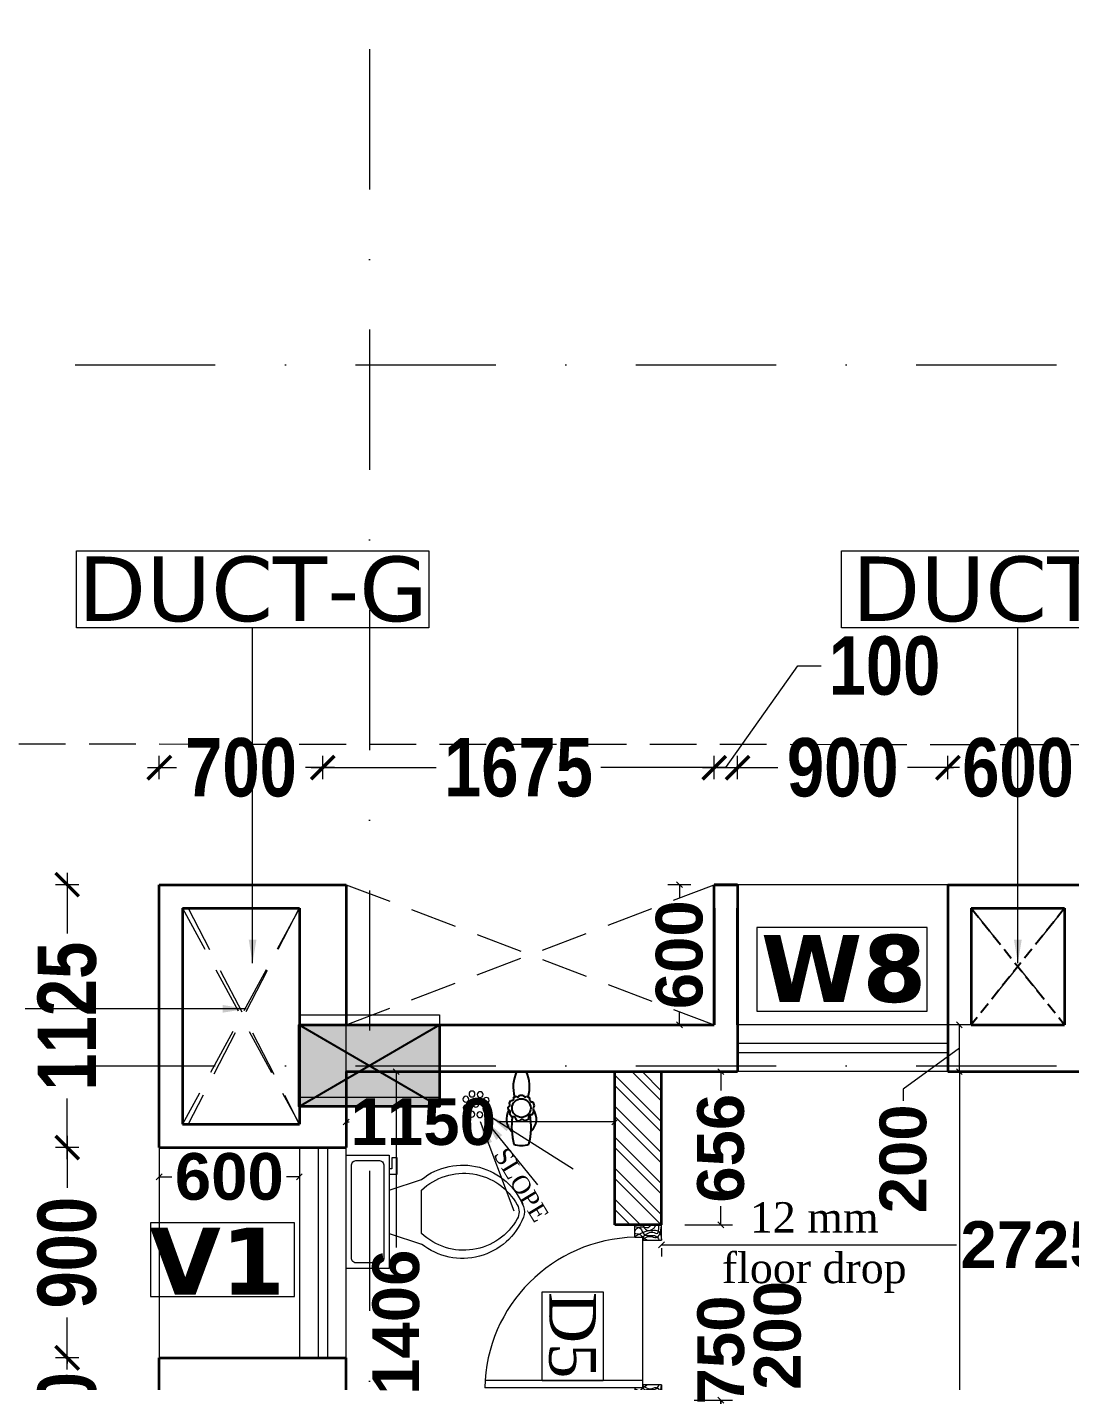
# Model space of a CAD drawing. Header units: millimetres. Extents: x -3092155 to 4513934, y -12317808 to 1850003.
# Drawn here: x -457979 to -453516, y -5516135 to -5510341 of the extents above; entities that cross this region are included whole.
import ezdxf

# ---------------------------------------------------------------- set-up
doc = ezdxf.new("R2010")
doc.units = ezdxf.units.MM
doc.header["$LTSCALE"] = 2
doc.header["$MEASUREMENT"] = 0
doc.header["$PDMODE"] = 34
doc.header["$PDSIZE"] = 500
for name, pattern in [('DASHDOT', [1, 0.5, -0.25, 0, -0.25]), ('DASHED2', [0.375, 0.25, -0.125]), ('HIDDEN', [0.375, 0.25, -0.125])]:
    doc.linetypes.add(name, pattern=pattern)
for name, color, linetype, lineweight in [('AREA AA', 162, 'Continuous', 20), ('coloumn', 10, 'Continuous', 35), ('cornice', 12, 'Continuous', 25), ('D DIM', 250, 'Continuous', 9), ('D5', 10, 'Continuous', 5), ('DOOR', 27, 'Continuous', 5), ('FIXTURE', 252, 'Continuous', 0), ('glass', 5, 'Continuous', 15), ('GRID', 251, 'DASHDOT', 5), ('hatch toilet', 42, 'Continuous', 9), ('PROJ', 251, 'HIDDEN', 5), ('SILL', 74, 'Continuous', 9), ('tap', 97, 'Continuous', 25), ('taxe', 7, 'Continuous', 9), ('toi.dim.', 214, 'Continuous', 9), ('VENTI', 162, 'Continuous', 5), ('WAll', 250, 'Continuous', 35)]:
    doc.layers.add(name, color=color, linetype=linetype, lineweight=lineweight)
doc.layers.add('DOT', color=7, linetype='DASHED2', lineweight=0, true_color=0x89067c)
doc.layers.add('duct text', color=7, linetype='Continuous', lineweight=5, true_color=0x30182a)
doc.styles.add('door', font='arial.ttf', dxfattribs={"height": 70})
doc.styles.add('INNER DIM', font='ARIALNB.TTF', dxfattribs={"height": 250})
doc.styles.add('int dim', font='arialbd.ttf', dxfattribs={"height": 200})
doc.styles.get("Standard").update_dxf_attribs({"font": 'times.ttf', "height": 500})
doc.styles.add('style2', font='verdana.ttf')
doc.dimstyles.new('DOOR', dxfattribs={"dimtxt": 100, "dimasz": 100, "dimexe": 25, "dimexo": 50, "dimgap": 25, "dimtad": 0, "dimtih": 1, "dimtoh": 1, "dimdec": 0, "dimzin": 3, "dimdsep": 46, "dimtxsty": 'door', "dimblk": 'OBLIQUE', "dimcen": 200, "dimclrd": 256, "dimclre": 256, "dimclrt": 256, "dimadec": 0, "dimazin": 0, "dimtfac": 1, "dimtdec": 0, "dimtofl": 0, "dimtmove": 2, "dimatfit": 3, "dimfxl": 300, "dimfxlon": 1, "dimfrac": 1, "dimtolj": 1, "dimtzin": 0, "dimlwd": -1, "dimlwe": -1, "dimarcsym": 0})
doc.dimstyles.new('external final', dxfattribs={"dimscale": 0, "dimtxt": 250, "dimasz": 100, "dimexe": 50, "dimexo": 50, "dimgap": 50, "dimtad": 0, "dimdec": 0, "dimzin": 0, "dimdsep": 46, "dimtxsty": 'INNER DIM', "dimblk": 'ARCHTICK', "dimcen": 100, "dimdle": 50, "dimclrd": 256, "dimclre": 256, "dimclrt": 256, "dimadec": 0, "dimazin": 0, "dimtfac": 1, "dimtdec": 0, "dimtix": 1, "dimtmove": 1, "dimatfit": 3, "dimfxl": 50, "dimfxlon": 1, "dimtolj": 1, "dimtzin": 0, "dimlwd": -1, "dimlwe": -1, "dimarcsym": 1})
doc.dimstyles.new('toilet detail', dxfattribs={"dimtxt": 150, "dimasz": 25, "dimexe": 50, "dimexo": 100, "dimgap": 25, "dimtad": 0, "dimdec": 0, "dimzin": 3, "dimdsep": 46, "dimtxsty": 'int dim', "dimblk": 'OBLIQUE', "dimcen": 90, "dimclrd": 214, "dimclre": 214, "dimclrt": 256, "dimadec": 0, "dimazin": 0, "dimtfac": 1, "dimtdec": 0, "dimtofl": 0, "dimtmove": 1, "dimatfit": 3, "dimfxl": 1, "dimfrac": 1, "dimtolj": 1, "dimtzin": 0, "dimlwd": -1, "dimlwe": -1, "dimarcsym": 1})

# ---------------------------------------------------------------- blocks, each defined once
blk = doc.blocks.new('*D130')
at = {"layer": 'D DIM', "ltscale": 100, "transparency": 16777216}
for p, q in [((-457757.3, -5516036.2), (-457857.3, -5516036.2)), ((-457807.3, -5516036.2), (-457807.3, -5516060.3)), ((-457757.3, -5516636.2), (-457857.3, -5516636.2)), ((-457807.3, -5516636.2), (-457807.3, -5516612.1))]:
    blk.add_line(p, q, dxfattribs=at)
at = {"layer": 'Defpoints', "color": 0, "lineweight": 50, "ltscale": 100, "transparency": 16777216}
for p in [(-457807.3, -5516036.2), (-457413.1, -5516036.2), (-457413.1, -5516636.2)]:
    blk.add_point(p, dxfattribs=at)
at = {"layer": 'D DIM', "ltscale": 100, "transparency": 16777216, "insert": (-457807.3, -5516336.2), "char_height": 250, "attachment_point": 5, "rotation": 90, "style": 'INNER DIM'}
blk.add_mtext('\\A1;600', dxfattribs=at)
blk = doc.blocks.new('_ArchTick')
at = {"color": 0, "linetype": 'ByBlock', "const_width": 0.15}
blk.add_lwpolyline([(-0.5, -0.5), (0.5, 0.5)], dxfattribs=at)
blk = doc.blocks.new('*D131')
at = {"layer": 'D DIM', "ltscale": 100, "transparency": 16777216}
for p, q in [((-457807.3, -5515086.2), (-457807.3, -5515308.8)), ((-457757.3, -5515136.2), (-457857.3, -5515136.2)), ((-457807.3, -5516086.2), (-457807.3, -5515863.6)), ((-457757.3, -5516036.2), (-457857.3, -5516036.2))]:
    blk.add_line(p, q, dxfattribs=at)
at = {"layer": 'Defpoints', "color": 0, "lineweight": 50, "ltscale": 100, "transparency": 16777216}
for p in [(-457807.3, -5515136.2), (-457413.1, -5515136.2), (-457413.1, -5516036.2)]:
    blk.add_point(p, dxfattribs=at)
at = {"layer": 'D DIM', "ltscale": 100, "transparency": 16777216, "xscale": 100, "yscale": 100, "zscale": 100}
for p, rotation in [((-457807.3, -5515136.2), 90), ((-457807.3, -5516036.2), 270)]:
    blk.add_blockref('_ArchTick', p, dxfattribs=dict(at, rotation=rotation))
at = {"layer": 'D DIM', "ltscale": 100, "transparency": 16777216, "insert": (-457807.3, -5515586.2), "char_height": 250, "attachment_point": 5, "rotation": 90, "style": 'INNER DIM'}
blk.add_mtext('\\A1;900', dxfattribs=at)
blk = doc.blocks.new('*D132')
at = {"layer": 'D DIM', "ltscale": 100, "transparency": 16777216}
for p, q in [((-457807.3, -5513961.2), (-457807.3, -5514220.8)), ((-457757.3, -5514011.2), (-457857.3, -5514011.2)), ((-457807.3, -5515186.2), (-457807.3, -5514926.6)), ((-457757.3, -5515136.2), (-457857.3, -5515136.2))]:
    blk.add_line(p, q, dxfattribs=at)
at = {"layer": 'Defpoints', "color": 0, "lineweight": 50, "ltscale": 100, "transparency": 16777216}
for p in [(-457807.3, -5514011.2), (-457413.1, -5514011.2), (-457413.1, -5515136.2)]:
    blk.add_point(p, dxfattribs=at)
at = {"layer": 'D DIM', "ltscale": 100, "transparency": 16777216, "xscale": 100, "yscale": 100, "zscale": 100}
for p, rotation in [((-457807.3, -5514011.2), 90), ((-457807.3, -5515136.2), 270)]:
    blk.add_blockref('_ArchTick', p, dxfattribs=dict(at, rotation=rotation))
at = {"layer": 'D DIM', "ltscale": 100, "transparency": 16777216, "insert": (-457807.3, -5514573.7), "char_height": 250, "attachment_point": 5, "rotation": 90, "style": 'INNER DIM'}
blk.add_mtext('\\A1;1125', dxfattribs=at)
blk = doc.blocks.new('*D133')
at = {"layer": 'D DIM', "ltscale": 100, "transparency": 16777216}
for p, q in [((-457413.1, -5513560.3), (-457413.1, -5513460.3)), ((-456713.5, -5513560.3), (-456713.5, -5513460.3)), ((-457463.1, -5513510.3), (-457339.2, -5513510.3)), ((-456663.5, -5513510.3), (-456787.4, -5513510.3))]:
    blk.add_line(p, q, dxfattribs=at)
at = {"layer": 'Defpoints', "color": 0, "lineweight": 50, "ltscale": 100, "transparency": 16777216}
for p in [(-456713.5, -5513510.3), (-457413.1, -5514011.2), (-456713.5, -5514011.2)]:
    blk.add_point(p, dxfattribs=at)
at = {"layer": 'D DIM', "ltscale": 100, "transparency": 16777216, "xscale": 100, "yscale": 100, "zscale": 100, "rotation": 180}
blk.add_blockref('_ArchTick', (-457413.1, -5513510.3), dxfattribs=at)
at = {"layer": 'D DIM', "ltscale": 100, "transparency": 16777216, "xscale": 100, "yscale": 100, "zscale": 100}
blk.add_blockref('_ArchTick', (-456713.5, -5513510.3), dxfattribs=at)
at = {"layer": 'D DIM', "ltscale": 100, "transparency": 16777216, "insert": (-457063.3, -5513510.3), "char_height": 250, "attachment_point": 5, "style": 'INNER DIM'}
blk.add_mtext('\\A1;700', dxfattribs=at)
blk = doc.blocks.new('*D134')
at = {"layer": 'D DIM', "ltscale": 100, "transparency": 16777216}
for p, q in [((-456713.5, -5513560.3), (-456713.5, -5513460.3)), ((-455038.1, -5513560.3), (-455038.1, -5513460.3)), ((-456763.5, -5513510.3), (-456228.7, -5513510.3)), ((-454988.1, -5513510.3), (-455522.9, -5513510.3))]:
    blk.add_line(p, q, dxfattribs=at)
at = {"layer": 'Defpoints', "color": 0, "lineweight": 50, "ltscale": 100, "transparency": 16777216}
for p in [(-455038.1, -5513510.3), (-456713.5, -5514011.2), (-455038.1, -5514611.2)]:
    blk.add_point(p, dxfattribs=at)
at = {"layer": 'D DIM', "ltscale": 100, "transparency": 16777216, "xscale": 100, "yscale": 100, "zscale": 100, "rotation": 180}
blk.add_blockref('_ArchTick', (-456713.5, -5513510.3), dxfattribs=at)
at = {"layer": 'D DIM', "ltscale": 100, "transparency": 16777216, "xscale": 100, "yscale": 100, "zscale": 100}
blk.add_blockref('_ArchTick', (-455038.1, -5513510.3), dxfattribs=at)
at = {"layer": 'D DIM', "ltscale": 100, "transparency": 16777216, "insert": (-455875.8, -5513510.3), "char_height": 250, "attachment_point": 5, "style": 'INNER DIM'}
blk.add_mtext('\\A1;1675', dxfattribs=at)
blk = doc.blocks.new('*D135')
at = {"layer": 'D DIM', "ltscale": 100, "transparency": 16777216}
for p, q in [((-454988.1, -5513510.3), (-454680.1, -5513074.9)), ((-454680.1, -5513074.9), (-454580.1, -5513074.9)), ((-455038.1, -5513560.3), (-455038.1, -5513460.3)), ((-454938.1, -5513560.3), (-454938.1, -5513460.3)), ((-455088.1, -5513510.3), (-454888.1, -5513510.3))]:
    blk.add_line(p, q, dxfattribs=at)
at = {"layer": 'Defpoints', "color": 0, "lineweight": 50, "ltscale": 100, "transparency": 16777216}
for p in [(-454938.1, -5513510.3), (-454938.1, -5514011.2), (-455038.1, -5514611.2)]:
    blk.add_point(p, dxfattribs=at)
at = {"layer": 'D DIM', "ltscale": 100, "transparency": 16777216, "xscale": 100, "yscale": 100, "zscale": 100, "rotation": 180}
blk.add_blockref('_ArchTick', (-455038.1, -5513510.3), dxfattribs=at)
at = {"layer": 'D DIM', "ltscale": 100, "transparency": 16777216, "xscale": 100, "yscale": 100, "zscale": 100}
blk.add_blockref('_ArchTick', (-454938.1, -5513510.3), dxfattribs=at)
at = {"layer": 'D DIM', "ltscale": 100, "transparency": 16777216, "insert": (-454309.6, -5513074.9), "char_height": 250, "attachment_point": 5, "style": 'INNER DIM'}
blk.add_mtext('\\A1;100', dxfattribs=at)
blk = doc.blocks.new('*D136')
at = {"layer": 'D DIM', "ltscale": 100, "transparency": 16777216}
for p, q in [((-454938.1, -5513560.3), (-454938.1, -5513460.3)), ((-454038.1, -5513560.3), (-454038.1, -5513460.3)), ((-454988.1, -5513510.3), (-454765.5, -5513510.3)), ((-453988.1, -5513510.3), (-454210.7, -5513510.3))]:
    blk.add_line(p, q, dxfattribs=at)
at = {"layer": 'Defpoints', "color": 0, "lineweight": 50, "ltscale": 100, "transparency": 16777216}
for p in [(-454038.1, -5513510.3), (-454938.1, -5514011.2), (-454038.1, -5514011.2)]:
    blk.add_point(p, dxfattribs=at)
at = {"layer": 'D DIM', "ltscale": 100, "transparency": 16777216, "xscale": 100, "yscale": 100, "zscale": 100, "rotation": 180}
blk.add_blockref('_ArchTick', (-454938.1, -5513510.3), dxfattribs=at)
at = {"layer": 'D DIM', "ltscale": 100, "transparency": 16777216, "xscale": 100, "yscale": 100, "zscale": 100}
blk.add_blockref('_ArchTick', (-454038.1, -5513510.3), dxfattribs=at)
at = {"layer": 'D DIM', "ltscale": 100, "transparency": 16777216, "insert": (-454488.1, -5513510.3), "char_height": 250, "attachment_point": 5, "style": 'INNER DIM'}
blk.add_mtext('\\A1;900', dxfattribs=at)
blk = doc.blocks.new('*D137')
at = {"layer": 'D DIM', "ltscale": 100, "transparency": 16777216}
for p, q in [((-454038.1, -5513560.3), (-454038.1, -5513460.3)), ((-453438.1, -5513560.3), (-453438.1, -5513460.3)), ((-454038.1, -5513510.3), (-454014, -5513510.3)), ((-453438.1, -5513510.3), (-453462.2, -5513510.3))]:
    blk.add_line(p, q, dxfattribs=at)
at = {"layer": 'Defpoints', "color": 0, "lineweight": 50, "ltscale": 100, "transparency": 16777216}
for p in [(-453438.1, -5513510.3), (-454038.1, -5514011.2), (-453438.1, -5514011.2)]:
    blk.add_point(p, dxfattribs=at)
at = {"layer": 'D DIM', "ltscale": 100, "transparency": 16777216, "insert": (-453738.1, -5513510.3), "char_height": 250, "attachment_point": 5, "style": 'INNER DIM'}
blk.add_mtext('\\A1;600', dxfattribs=at)
blk = doc.blocks.new('S.F')
at = {"layer": 'coloumn', "ltscale": 100}
blk.add_hatch(color=256, dxfattribs=at).paths.add_polyline_path([(29455.8, -5822806.2), (29455.8, -5823156.2), (28855.8, -5823156.2), (28855.8, -5822806.2)])
at = {"layer": 'coloumn', "lineweight": 25, "ltscale": 100}
for p, q in [((28855.8, -5823156.2), (29455.8, -5822806.2)), ((28855.8, -5822806.2), (29455.8, -5823156.2))]:
    blk.add_line(p, q, dxfattribs=at)
at = {"layer": 'coloumn', "ltscale": 100}
blk.add_lwpolyline([(29455.8, -5822806.2), (29455.8, -5823156.2), (28855.8, -5823156.2), (28855.8, -5822806.2)], close=True, dxfattribs=at)
blk = doc.blocks.new('Toilet - top')
for p, q in [((9.75, -4.5), (9.75, -1.5)), ((-4.87, -6.37), (-3.37, -6.37)), ((-4.87, -7.12), (-4.87, -6.37)), ((-2.62, -7.12), (-4.87, -7.12)), ((-3.37, -6.37), (-3.37, -6)), ((-2.62, -6), (-2.62, -7.12)), ((-0.37, -6), (-1.87, -10.5)), ((5.63, -6), (7.13, -10.5)), ((5.63, -10.5), (-0.37, -10.5))]:
    blk.add_line(p, q)
blk.add_lwpolyline([(10.5, -6), (10.5, 0), (-5.25, 0), (-5.25, -6)], close=True)
for points in [[(-4.5, -1.5), (-4.5, -4.5)], [(9, -0.75), (-3.75, -0.75)], [(-3.75, -5.25), (9, -5.25)]]:
    blk.add_lwpolyline(points)
for centre, radius, start, end in [((-3.84, -1.41), 0.663, 81.8699, 188.1301), ((9.09, -1.41), 0.663, 351.8699, 98.1301), ((-3.84, -4.59), 0.663, 171.8699, 278.1301), ((9.09, -4.59), 0.663, 261.8699, 8.1301), ((5.26, -16.19), 9.13, 141.4691, 248.2606), ((5.77, -16.36), 8.5, 136.3677, 240.998), ((-0.01, -16.19), 9.13, 291.7393, 38.5307), ((-0.52, -16.36), 8.5, 299.0018, 43.6321), ((2.63, -22.05), 2, 240.998, 299.0018), ((2.63, -22.81), 2, 248.2606, 291.7393)]:
    blk.add_arc(centre, radius, start, end)
blk = doc.blocks.new('_Oblique')
at = {"color": 0, "linetype": 'ByBlock', "lineweight": -2}
blk.add_line((-0.5, -0.5), (0.5, 0.5), dxfattribs=at)
blk = doc.blocks.new('*D1257')
at = {"layer": 'Defpoints', "color": 0, "lineweight": 50, "ltscale": 100, "transparency": 16777216}
for p in [(-1426884.8, -5386716.9), (-1426631.2, -5386716.9), (-1426884.8, -5386916.9)]:
    blk.add_point(p, dxfattribs=at)
at = {"layer": 'toi.dim.', "color": 214, "ltscale": 100, "transparency": 16777216}
for p, q in [((-1426784.8, -5386716.9), (-1426581.2, -5386716.9)), ((-1426631.2, -5386916.9), (-1426631.2, -5386716.9)), ((-1426631.2, -5386816.9), (-1426388.2, -5386737.2)), ((-1426388.2, -5386737.2), (-1426388.2, -5386687.2)), ((-1426784.8, -5386916.9), (-1426581.2, -5386916.9))]:
    blk.add_line(p, q, dxfattribs=at)
at = {"layer": 'toi.dim.', "color": 214, "ltscale": 100, "transparency": 16777216, "xscale": 25, "yscale": 25, "zscale": 25}
for p, rotation in [((-1426631.2, -5386716.9), 90), ((-1426631.2, -5386916.9), 270)]:
    blk.add_blockref('_Oblique', p, dxfattribs=dict(at, rotation=rotation))
at = {"layer": 'toi.dim.', "ltscale": 100, "transparency": 16777216, "insert": (-1426388.2, -5386439.5), "char_height": 200, "attachment_point": 5, "rotation": 90, "style": 'int dim'}
blk.add_mtext('\\A1;200', dxfattribs=at)
blk = doc.blocks.new('*D1258')
at = {"layer": 'Defpoints', "color": 0, "lineweight": 50, "ltscale": 100, "transparency": 16777216}
for p in [(-1426884.8, -5385966.9), (-1426631.2, -5385966.9), (-1426884.8, -5386716.9)]:
    blk.add_point(p, dxfattribs=at)
at = {"layer": 'toi.dim.', "color": 214, "ltscale": 100, "transparency": 16777216}
for p, q in [((-1426784.8, -5385966.9), (-1426581.2, -5385966.9)), ((-1426631.2, -5385966.9), (-1426631.2, -5385941.9)), ((-1426784.8, -5386716.9), (-1426581.2, -5386716.9)), ((-1426631.2, -5386716.9), (-1426631.2, -5386741.9))]:
    blk.add_line(p, q, dxfattribs=at)
at = {"layer": 'toi.dim.', "color": 214, "ltscale": 100, "transparency": 16777216, "xscale": 25, "yscale": 25, "zscale": 25}
for p, rotation in [((-1426631.2, -5385966.9), 270), ((-1426631.2, -5386716.9), 90)]:
    blk.add_blockref('_Oblique', p, dxfattribs=dict(at, rotation=rotation))
at = {"layer": 'toi.dim.', "ltscale": 100, "transparency": 16777216, "insert": (-1426630.4, -5386502), "char_height": 200, "attachment_point": 5, "rotation": 90, "style": 'int dim'}
blk.add_mtext('\\A1;750', dxfattribs=at)
blk = doc.blocks.new('A$C3DC14F32')
at = {"layer": 'DOOR', "ltscale": 100}
for p, q in [((53, 115), (53, 756.7)), ((84, 80), (84, 755.4)), ((0, 0), (0, 115)), ((53, 115), (0, 115)), ((53, 80), (53, 115)), ((53, 80), (697, 80)), ((65, 0), (65, 80)), ((685, 80), (685, 0)), ((697, 115), (697, 80)), ((697, 115), (750, 115)), ((750, 115), (750, 0)), ((65, 0), (0, 0)), ((685, 0), (750, 0))]:
    blk.add_line(p, q, dxfattribs=at)
blk.add_arc((40.3, 100), 656.9, 1.30772, 88.89343, dxfattribs=at)
for points in [[(50, 115), (28.5, 70), (14.5, 33.5), (0, 24)], [(26.5, 115), (8, 91.5), (10.5, 56), (0, 44.5)], [(53, 82), (32.5, 31.5), (37, 21), (0, 12)], [(0, 81), (22.5, 62.5), (25, 15), (65, 0)], [(62, 80), (49, 49), (54, 23.5), (4, 0)], [(7, 115), (15, 90.5), (41.5, 75), (48, 24.5), (65, 10)], [(37, 115), (40, 96), (56, 76), (65, 61)], [(743, 115), (735, 90.5), (708.5, 75), (702, 24.5), (685, 10)], [(713, 115), (710, 96), (694, 76), (685, 61)], [(750, 81), (727.5, 62.5), (725, 15), (685, 0)], [(688, 80), (701, 49), (696, 23.5), (746, 0)], [(697, 82), (717.5, 31.5), (713, 21), (750, 12)], [(700, 115), (721.5, 70), (735.5, 33.5), (750, 24)], [(723.5, 115), (742, 91.5), (739.5, 56), (750, 44.5)]]:
    blk.add_spline(points, degree=3, dxfattribs=at)
blk = doc.blocks.new('14')
at = {"layer": 'FIXTURE', "ltscale": 15000}
for centre in [(-57, 27.9), (-38.2, 36), (-20.2, 27), (-64.7, 9.5), (-38.1, 9.5), (-12.1, 9.5), (-57, -7.8), (-38.2, -15.3), (-18.6, -8.4)]:
    blk.add_circle(centre, 6.97, dxfattribs=at)
blk = doc.blocks.new('ryr')
at = {"layer": 'tap', "ltscale": 100}
for p, q in [((1982562.6, -4956366.8), (1982560.6, -4956373.7)), ((1982569, -4956357.8), (1982576.1, -4956352.9)), ((1982583.7, -4956350.4), (1982590.2, -4956350.1)), ((1982598.2, -4956351.9), (1982604.6, -4956355.3)), ((1982610.7, -4956361.3), (1982614, -4956367.1)), ((1982616, -4956374.1), (1982616, -4956381.8)), ((1982666.3, -4956367.8), (1982666.3, -4956388.4)), ((1982561.1, -4956384.7), (1982565.1, -4956394.4)), ((1982572.8, -4956401.4), (1982582.2, -4956405.4)), ((1982601.5, -4956402.7), (1982592.8, -4956405.7)), ((1982613.7, -4956389.8), (1982610.1, -4956395.6))]:
    blk.add_line(p, q, dxfattribs=at)
blk.add_circle((1982588.3, -4956378.1), 20, dxfattribs=at)
for centre, radius, start, end in [((1982564.4, -4956380.5), 34.6, 56.5528, 138.7143), ((1982556.2, -4956378.1), 48, 160.1952, 199.8048), ((1982547.7, -4956509), 151.7, 81.7623, 103.9834), ((1982556.9, -4956379.4), 6.73, 307.8899, 56.9197), ((1982563.2, -4956360.5), 6.39, 264.6602, 25.1394), ((1982579.4, -4956350.2), 4.3, 217.9729, 357.2544), ((1982594.6, -4956348.9), 4.62, 195.6991, 319.6996), ((1982608.8, -4956357.1), 4.58, 156.5927, 294.6638), ((1982615.4, -4956370.5), 3.66, 111.8615, 279.3097), ((1982633.1, -4956440.8), 80.2, 65.5625, 105.3327), ((1982547.7, -4956247.1), 151.7, 256.0166, 279.8379), ((1982564.4, -4956375.7), 34.6, 221.3317, 306.2699), ((1982568.6, -4956398.3), 5.26, 323.2148, 132.0605), ((1982587.4, -4956410.2), 7.04, 39.9617, 136.8268), ((1982607.8, -4956401.6), 6.38, 69.0303, 190.3369), ((1982633.1, -4956315.4), 80.2, 254.6673, 294.4375), ((1982616.8, -4956386.3), 4.61, 99.2597, 228.4484), ((1982588.3, -4956378.1), 28, 279.2436, 279.2439)]:
    blk.add_arc(centre, radius, start, end, dxfattribs=at)
blk = doc.blocks.new('*D1264')
at = {"layer": 'Defpoints', "color": 0, "lineweight": 50, "ltscale": 100, "transparency": 16777216}
for p in [(-1426884.8, -5385310.7), (-1426631.2, -5385310.7), (-1426884.8, -5385966.9)]:
    blk.add_point(p, dxfattribs=at)
at = {"layer": 'toi.dim.', "color": 214, "ltscale": 100, "transparency": 16777216}
for p, q in [((-1426784.8, -5385310.7), (-1426581.2, -5385310.7)), ((-1426631.2, -5385310.7), (-1426631.2, -5385391.6)), ((-1426631.2, -5385966.9), (-1426631.2, -5385886)), ((-1426784.8, -5385966.9), (-1426581.2, -5385966.9))]:
    blk.add_line(p, q, dxfattribs=at)
at = {"layer": 'toi.dim.', "color": 214, "ltscale": 100, "transparency": 16777216, "xscale": 25, "yscale": 25, "zscale": 25}
for p, rotation in [((-1426631.2, -5385310.7), 90), ((-1426631.2, -5385966.9), 270)]:
    blk.add_blockref('_Oblique', p, dxfattribs=dict(at, rotation=rotation))
at = {"layer": 'toi.dim.', "ltscale": 100, "transparency": 16777216, "insert": (-1426631.2, -5385638.8), "char_height": 200, "attachment_point": 5, "rotation": 90, "style": 'int dim'}
blk.add_mtext('\\A1;656', dxfattribs=at)
blk = doc.blocks.new('*D1292')
at = {"layer": 'Defpoints', "color": 0, "lineweight": 50, "ltscale": 100, "transparency": 16777216}
for p in [(-1425610.5, -5385310.7), (-1425359.8, -5385310.7), (-1425234.8, -5389760.7)]:
    blk.add_point(p, dxfattribs=at)
at = {"layer": 'toi.dim.', "color": 214, "ltscale": 100, "transparency": 16777216}
for p, q in [((-1425459.8, -5385310.7), (-1425660.5, -5385310.7)), ((-1425610.5, -5385310.7), (-1425610.5, -5387209.4)), ((-1425610.5, -5389760.7), (-1425610.5, -5387862)), ((-1425334.8, -5389760.7), (-1425660.5, -5389760.7))]:
    blk.add_line(p, q, dxfattribs=at)
at = {"layer": 'toi.dim.', "color": 214, "ltscale": 100, "transparency": 16777216, "xscale": 25, "yscale": 25, "zscale": 25}
for p, rotation in [((-1425610.5, -5385310.7), 90), ((-1425610.5, -5389760.7), 270)]:
    blk.add_blockref('_Oblique', p, dxfattribs=dict(at, rotation=rotation))
at = {"layer": 'toi.dim.', "ltscale": 100, "transparency": 16777216, "insert": (-1425610.5, -5387535.7), "char_height": 200, "attachment_point": 5, "rotation": 90, "style": 'int dim'}
blk.add_mtext('\\A1;4450', dxfattribs=at)
blk = doc.blocks.new('*D1293')
at = {"layer": 'Defpoints', "color": 0, "lineweight": 50, "ltscale": 100, "transparency": 16777216}
for p in [(-1425610.5, -5385110.7), (-1425359.8, -5385110.7), (-1425359.8, -5385310.7)]:
    blk.add_point(p, dxfattribs=at)
at = {"layer": 'toi.dim.', "color": 214, "ltscale": 100, "transparency": 16777216}
for p, q in [((-1425459.8, -5385110.7), (-1425660.5, -5385110.7)), ((-1425610.5, -5385310.7), (-1425610.5, -5385110.7)), ((-1425610.5, -5385210.7), (-1425850.7, -5385386.5)), ((-1425459.8, -5385310.7), (-1425660.5, -5385310.7)), ((-1425850.7, -5385386.5), (-1425850.7, -5385436.5))]:
    blk.add_line(p, q, dxfattribs=at)
at = {"layer": 'toi.dim.', "color": 214, "ltscale": 100, "transparency": 16777216, "xscale": 25, "yscale": 25, "zscale": 25}
for p, rotation in [((-1425610.5, -5385110.7), 90), ((-1425610.5, -5385310.7), 270)]:
    blk.add_blockref('_Oblique', p, dxfattribs=dict(at, rotation=rotation))
at = {"layer": 'toi.dim.', "ltscale": 100, "transparency": 16777216, "insert": (-1425850.7, -5385684.3), "char_height": 200, "attachment_point": 5, "rotation": 90, "style": 'int dim'}
blk.add_mtext('\\A1;200', dxfattribs=at)
blk = doc.blocks.new('*D1246')
at = {"layer": 'Defpoints', "color": 0, "lineweight": 50, "ltscale": 100, "transparency": 16777216}
for p in [(-1428234.8, -5385511.1), (-1427084.8, -5385511.1), (-1428234.8, -5385526.3)]:
    blk.add_point(p, dxfattribs=at)
at = {"layer": 'toi.dim.', "color": 214, "ltscale": 100, "transparency": 16777216}
for p, q in [((-1428234.8, -5385526.3), (-1428222.3, -5385526.3)), ((-1428234.8, -5385611.1), (-1428234.8, -5385576.3)), ((-1427084.8, -5385526.3), (-1427586.6, -5385526.3)), ((-1427084.8, -5385611.1), (-1427084.8, -5385576.3))]:
    blk.add_line(p, q, dxfattribs=at)
at = {"layer": 'toi.dim.', "color": 214, "ltscale": 100, "transparency": 16777216, "xscale": 25, "yscale": 25, "zscale": 25, "rotation": 180}
blk.add_blockref('_Oblique', (-1428234.8, -5385526.3), dxfattribs=at)
at = {"layer": 'toi.dim.', "color": 214, "ltscale": 100, "transparency": 16777216, "xscale": 25, "yscale": 25, "zscale": 25}
blk.add_blockref('_Oblique', (-1427084.8, -5385526.3), dxfattribs=at)
at = {"layer": 'toi.dim.', "ltscale": 100, "transparency": 16777216, "insert": (-1427904.5, -5385526.3), "char_height": 200, "attachment_point": 5, "style": 'int dim'}
blk.add_mtext('\\A1;1150', dxfattribs=at)
blk = doc.blocks.new('*D1318')
at = {"layer": 'Defpoints', "color": 0, "lineweight": 50, "ltscale": 100, "transparency": 16777216}
for p in [(-1426884.8, -5385966.9), (-1424159.8, -5386036), (-1426884.8, -5386052.5)]:
    blk.add_point(p, dxfattribs=at)
at = {"layer": 'toi.dim.', "color": 214, "ltscale": 100, "transparency": 16777216}
for p, q in [((-1426884.8, -5386052.5), (-1425623.1, -5386052.5)), ((-1426884.8, -5386066.9), (-1426884.8, -5386102.5)), ((-1424159.8, -5386052.5), (-1424967, -5386052.5)), ((-1424159.8, -5386136), (-1424159.8, -5386102.5))]:
    blk.add_line(p, q, dxfattribs=at)
at = {"layer": 'toi.dim.', "color": 214, "ltscale": 100, "transparency": 16777216, "xscale": 25, "yscale": 25, "zscale": 25, "rotation": 180}
blk.add_blockref('_Oblique', (-1426884.8, -5386052.5), dxfattribs=at)
at = {"layer": 'toi.dim.', "color": 214, "ltscale": 100, "transparency": 16777216, "xscale": 25, "yscale": 25, "zscale": 25}
blk.add_blockref('_Oblique', (-1424159.8, -5386052.5), dxfattribs=at)
at = {"layer": 'toi.dim.', "ltscale": 100, "transparency": 16777216, "insert": (-1425295, -5386052.5), "char_height": 200, "attachment_point": 5, "style": 'int dim'}
blk.add_mtext('\\A1;2725', dxfattribs=at)
blk = doc.blocks.new('*D1325')
at = {"layer": 'Defpoints', "color": 0, "lineweight": 50, "ltscale": 100, "transparency": 16777216}
for p in [(-1426808.4, -5384510.7), (-1426659.8, -5384510.7), (-1426659.8, -5385110.7)]:
    blk.add_point(p, dxfattribs=at)
at = {"layer": 'toi.dim.', "color": 214, "ltscale": 100, "transparency": 16777216}
for p, q in [((-1426759.8, -5384510.7), (-1426858.4, -5384510.7)), ((-1426808.4, -5384510.7), (-1426808.4, -5384565.4)), ((-1426808.4, -5385110.7), (-1426808.4, -5385055.9)), ((-1426759.8, -5385110.7), (-1426858.4, -5385110.7))]:
    blk.add_line(p, q, dxfattribs=at)
at = {"layer": 'toi.dim.', "color": 214, "ltscale": 100, "transparency": 16777216, "xscale": 25, "yscale": 25, "zscale": 25}
for p, rotation in [((-1426808.4, -5384510.7), 90), ((-1426808.4, -5385110.7), 270)]:
    blk.add_blockref('_Oblique', p, dxfattribs=dict(at, rotation=rotation))
at = {"layer": 'toi.dim.', "ltscale": 100, "transparency": 16777216, "insert": (-1426808.4, -5384810.7), "char_height": 200, "attachment_point": 5, "rotation": 90, "style": 'int dim'}
blk.add_mtext('\\A1;600', dxfattribs=at)
blk = doc.blocks.new('*D1326')
at = {"layer": 'Defpoints', "color": 0, "lineweight": 50, "ltscale": 100, "transparency": 16777216}
for p in [(-1429034.8, -5385635.7), (-1428434.8, -5385635.7), (-1429034.8, -5385760.8)]:
    blk.add_point(p, dxfattribs=at)
at = {"layer": 'toi.dim.', "color": 214, "ltscale": 100, "transparency": 16777216}
for p, q in [((-1429034.8, -5385735.7), (-1429034.8, -5385810.8)), ((-1428434.8, -5385735.7), (-1428434.8, -5385810.8)), ((-1429034.8, -5385760.8), (-1428980.1, -5385760.8)), ((-1428434.8, -5385760.8), (-1428489.6, -5385760.8))]:
    blk.add_line(p, q, dxfattribs=at)
at = {"layer": 'toi.dim.', "color": 214, "ltscale": 100, "transparency": 16777216, "xscale": 25, "yscale": 25, "zscale": 25, "rotation": 180}
blk.add_blockref('_Oblique', (-1429034.8, -5385760.8), dxfattribs=at)
at = {"layer": 'toi.dim.', "color": 214, "ltscale": 100, "transparency": 16777216, "xscale": 25, "yscale": 25, "zscale": 25}
blk.add_blockref('_Oblique', (-1428434.8, -5385760.8), dxfattribs=at)
at = {"layer": 'toi.dim.', "ltscale": 100, "transparency": 16777216, "insert": (-1428734.8, -5385760.8), "char_height": 200, "attachment_point": 5, "style": 'int dim'}
blk.add_mtext('\\A1;600', dxfattribs=at)
blk = doc.blocks.new('*D1327')
at = {"layer": 'Defpoints', "color": 0, "lineweight": 50, "ltscale": 100, "transparency": 16777216}
for p in [(-1427803.2, -5385310.7), (-1428020.9, -5386716.9), (-1427803.2, -5386716.9)]:
    blk.add_point(p, dxfattribs=at)
at = {"layer": 'toi.dim.', "color": 214, "ltscale": 100, "transparency": 16777216}
for p, q in [((-1427903.2, -5385310.7), (-1428070.9, -5385310.7)), ((-1428020.9, -5385310.7), (-1428020.9, -5386063.6)), ((-1427903.2, -5386716.9), (-1428070.9, -5386716.9)), ((-1428020.9, -5386716.9), (-1428020.9, -5386703))]:
    blk.add_line(p, q, dxfattribs=at)
at = {"layer": 'toi.dim.', "color": 214, "ltscale": 100, "transparency": 16777216, "xscale": 25, "yscale": 25, "zscale": 25}
for p, rotation in [((-1428020.9, -5385310.7), 90), ((-1428020.9, -5386716.9), 270)]:
    blk.add_blockref('_Oblique', p, dxfattribs=dict(at, rotation=rotation))
at = {"layer": 'toi.dim.', "ltscale": 100, "transparency": 16777216, "insert": (-1428020.9, -5386383.3), "char_height": 200, "attachment_point": 5, "rotation": 90, "style": 'int dim'}
blk.add_mtext('\\A1;1406', dxfattribs=at)
blk = doc.blocks.new('u67u6ujuj')
at = {"layer": 'hatch toilet', "ltscale": 100}
h = blk.add_hatch(dxfattribs=at)
h.set_pattern_fill('ANSI32', color=256, scale=250, style=0)
h.set_pattern_definition([(135, (-2985404.97, 250393.17), (66.2912607, 66.2912607), []), (135, (-2985449.17, 250393.17), (66.2912607, 66.2912607), [])])
h.paths.add_polyline_path([(-1426884.8, -5385966.9), (-1426999.8, -5385966.9), (-1427084.8, -5385966.9), (-1427084.8, -5385310.7), (-1426884.8, -5385310.7)])
at = {"layer": 'D5'}
blk.add_lwpolyline([(-1427395.4, -5386633.6), (-1427395.4, -5386253.2), (-1427134.8, -5386253.2), (-1427134.8, -5386633.6)], close=True, dxfattribs=at)
at = {"layer": 'DOOR', "ltscale": 100}
blk.add_line((-1427840.8, -5385457.2), (-1427834.8, -5385460.7), dxfattribs=at)
at = {"layer": 'DOT', "ltscale": 400}
for p, q in [((-1428434.8, -5384610.7), (-1428934.8, -5385535.7)), ((-1428934.8, -5384610.7), (-1428434.8, -5385535.7))]:
    blk.add_line(p, q, dxfattribs=at)
at = {"layer": 'DOT', "lineweight": 25, "ltscale": 100}
for p, q in [((-1425159.8, -5384610.7), (-1425559.8, -5385110.7)), ((-1425559.8, -5384610.7), (-1425159.8, -5385110.7))]:
    blk.add_line(p, q, dxfattribs=at)
at = {"layer": 'glass', "ltscale": 100}
for p, q in [((-1425659.8, -5385190.7), (-1426559.8, -5385190.7)), ((-1425659.8, -5385230.7), (-1426559.8, -5385230.7)), ((-1428354.8, -5385635.4), (-1428354.8, -5386535.4)), ((-1428314.8, -5385635.4), (-1428314.8, -5386535.4))]:
    blk.add_line(p, q, dxfattribs=at)
at = {"layer": 'PROJ', "ltscale": 250}
blk.add_line((-1425659.8, -5384510.7), (-1426559.8, -5384510.7), dxfattribs=at)
at = {"layer": 'SILL', "ltscale": 100}
for p, q in [((-1428234.8, -5392535.7), (-1428234.8, -5384510.7)), ((-1425659.8, -5385110.7), (-1426559.8, -5385110.7)), ((-1425659.8, -5385310.7), (-1426734.8, -5385310.7)), ((-1428434.8, -5385635.7), (-1428434.8, -5386535.7))]:
    blk.add_line(p, q, dxfattribs=at)
at = {"layer": 'VENTI', "ltscale": 100}
for points in [[(-1426477.3, -5385051.4), (-1425747.7, -5385051.4), (-1425747.7, -5384694.2), (-1426477.3, -5384694.2)], [(-1429071.7, -5386273.7), (-1428455.5, -5386273.7), (-1428455.5, -5385957.8), (-1429071.7, -5385957.8)]]:
    blk.add_lwpolyline(points, close=True, dxfattribs=at)
at = {"layer": 'WAll', "ltscale": 100}
for p, q in [((-1429034.8, -5385635.7), (-1429034.8, -5384510.7)), ((-1429034.8, -5384510.7), (-1428335.3, -5384510.7)), ((-1429034.8, -5384510.7), (-1428234.8, -5384510.7)), ((-1428234.8, -5384510.7), (-1428234.8, -5385110.7)), ((-1426559.8, -5384510.7), (-1426659.8, -5384510.7)), ((-1426659.8, -5384510.7), (-1426559.8, -5384510.7)), ((-1426659.8, -5385110.7), (-1426659.8, -5384510.7)), ((-1426559.8, -5384510.7), (-1426559.8, -5384510.7)), ((-1426559.8, -5384510.7), (-1426559.8, -5385310.7)), ((-1425659.8, -5384510.7), (-1425059.8, -5384510.7)), ((-1425659.8, -5384510.7), (-1425059.8, -5384510.7)), ((-1425659.8, -5384510.7), (-1425659.8, -5385310.7)), ((-1428934.8, -5384610.7), (-1428434.8, -5384610.7)), ((-1428934.8, -5384610.7), (-1428934.8, -5385535.7)), ((-1428934.8, -5384610.7), (-1428434.8, -5384610.7)), ((-1428434.8, -5384610.7), (-1428434.8, -5385535.7)), ((-1426659.8, -5384610.7), (-1426659.8, -5385110.7)), ((-1426559.8, -5385110.7), (-1426559.8, -5384610.7)), ((-1425559.8, -5384610.7), (-1425159.8, -5384610.7)), ((-1425559.8, -5384610.7), (-1425159.8, -5384610.7)), ((-1425559.8, -5384610.7), (-1425559.8, -5385110.7)), ((-1425159.8, -5384610.7), (-1425159.8, -5385110.7)), ((-1428234.8, -5385110.7), (-1426659.8, -5385110.7)), ((-1425559.8, -5385110.7), (-1425159.8, -5385110.7)), ((-1428234.8, -5385310.7), (-1426559.8, -5385310.7)), ((-1428234.8, -5385310.7), (-1428234.8, -5385635.7)), ((-1427084.8, -5385966.9), (-1427084.8, -5385310.7)), ((-1426884.8, -5385966.9), (-1426884.8, -5385310.7)), ((-1425659.8, -5385310.7), (-1425059.8, -5385310.7)), ((-1428934.8, -5385535.7), (-1428434.8, -5385535.7)), ((-1429034.8, -5385635.7), (-1428234.8, -5385635.7)), ((-1426884.8, -5385966.9), (-1427084.8, -5385966.9)), ((-1429034.8, -5387135.7), (-1429034.8, -5386535.7)), ((-1429034.8, -5386535.7), (-1428234.8, -5386535.7)), ((-1428234.8, -5387135.7), (-1428234.8, -5386535.7))]:
    blk.add_line(p, q, dxfattribs=at)
at = {"layer": 'DOOR', "ltscale": 100, "rotation": 89.99949659371387}
blk.add_blockref('A$C3DC14F32', (-1426884.8, -5386716.9), dxfattribs=at)
at = {"layer": 'FIXTURE', "lineweight": 40, "xscale": 2, "yscale": 2, "zscale": 2, "rotation": 90.00000000000004}
blk.add_blockref('ryr', (-11340241, -9350643.3), dxfattribs=at)
at = {"layer": 'FIXTURE', "xscale": -1.8, "yscale": 1.8, "zscale": 1.8, "rotation": 290.471190732132}
blk.add_blockref('14', (-1427719.7, -5385392.2), dxfattribs=at)
at = {"layer": 'FIXTURE', "ltscale": 100, "extrusion": (0, 0, -1), "xscale": 30.77059217263013, "yscale": 30.77059217263013, "zscale": -30.7705921728903, "rotation": 270}
blk.add_blockref('Toilet - top', (1428234.8, -5385829.9), dxfattribs=at)
at = {"layer": 'D5', "insert": (-1427368.3, -5386439.1), "char_height": 200, "width": 464.194, "attachment_point": 8, "rotation": 270}
blk.add_mtext('\\pt2000;D5', dxfattribs=at)
at = {"layer": 'taxe', "color": 0, "insert": (-1427452.6, -5385775.7), "char_height": 75, "attachment_point": 2, "rotation": 301.21512}
blk.add_mtext('SLOPE', dxfattribs=at)
at = {"layer": 'taxe', "color": 0, "insert": (-1426231.5, -5386258.5), "char_height": 130, "attachment_point": 8}
blk.add_mtext('12 mm \\Pfloor drop', dxfattribs=at)
at = {"layer": 'VENTI', "ltscale": 100, "char_height": 287, "attachment_point": 5, "style": 'style2'}
for s, insert in [('\\pt3157;{\\fVerdana|b1|i0|c0|p34;W8}', (-1426105.6, -5384871.8)), ('\\pt3157;{\\fVerdana|b1|i0|c0|p34;V1}', (-1428786.4, -5386122.1))]:
    blk.add_mtext(s, dxfattribs=dict(at, insert=insert))
at = {"layer": 'toi.dim.', "ltscale": 100}
for base, p1, p2, angle, picture, middle in [((-1426808.4, -5384510.7), (-1426659.8, -5385110.7), (-1426659.8, -5384510.7), 90, '*D1325', (-1426808.4, -5384810.7)), ((-1426631.2, -5385310.7), (-1426884.8, -5385966.9), (-1426884.8, -5385310.7), 90, '*D1264', (-1426631.2, -5385638.8)), ((-1425610.5, -5385310.7), (-1425234.8, -5389760.7), (-1425359.8, -5385310.7), 90, '*D1292', (-1425610.5, -5387535.7)), ((-1429034.8, -5385760.8), (-1428434.8, -5385635.7), (-1429034.8, -5385635.7), 180, '*D1326', (-1428734.8, -5385760.8))]:
    dim = blk.add_linear_dim(base=base, p1=p1, p2=p2, angle=angle, dimstyle='toilet detail', dxfattribs=at)
    dim.commit()
    dim.dimension.update_dxf_attribs({"geometry": picture, "text_midpoint": middle})
for base, p1, p2, angle, picture, middle in [((-1425610.5, -5385110.7), (-1425359.8, -5385310.7), (-1425359.8, -5385110.7), 90, '*D1293', (-1425850.7, -5385461.5)), ((-1428020.9, -5386716.9), (-1427803.2, -5385310.7), (-1427803.2, -5386716.9), 90, '*D1327', (-1428020.9, -5386383.3)), ((-1428234.8, -5385526.3), (-1427084.8, -5385511.1), (-1428234.8, -5385511.1), 180, '*D1246', (-1427904.5, -5385526.3)), ((-1426884.8, -5386052.5), (-1424159.8, -5386036), (-1426884.8, -5385966.9), 180, '*D1318', (-1425295, -5386052.5)), ((-1426631.2, -5385966.9), (-1426884.8, -5386716.9), (-1426884.8, -5385966.9), 90, '*D1258', (-1426630.4, -5386502)), ((-1426631.2, -5386716.9), (-1426884.8, -5386916.9), (-1426884.8, -5386716.9), 90, '*D1257', (-1426388.2, -5386662.2))]:
    dim = blk.add_linear_dim(base=base, p1=p1, p2=p2, angle=angle, dimstyle='toilet detail', dxfattribs=at)
    dim.commit()
    dim.dimension.update_dxf_attribs({"geometry": picture, "text_midpoint": middle, "dimtype": 160})
at = {"layer": 'AREA AA', "ltscale": 100}
for points in [[(-1427661.1, -5385524), (-1427516.4, -5385906.3)], [(-1427642.4, -5385515.2), (-1427416.3, -5385795.4)], [(-1427623.4, -5385498.3), (-1427262.8, -5385727.4)]]:
    blk.add_leader(points, dimstyle='toilet detail', override={"dimasz": 100, "dimclrd": 256}, dxfattribs=at)
blk = doc.blocks.new('hyh')
at = {"layer": 'duct text', "ltscale": 0.1}
for points in [[(-194513.3, -5556572.6), (-193004.9, -5556572.6), (-193004.9, -5556901.7), (-194513.3, -5556901.7)], [(-191238.3, -5556572.6), (-189729.9, -5556572.6), (-189729.9, -5556901.7), (-191238.3, -5556901.7)], [(-193559.1, -5558558.5), (-192959.1, -5558558.5), (-192959.1, -5558911.3), (-193559.1, -5558911.3)]]:
    blk.add_lwpolyline(points, close=True, dxfattribs=at)
at = {"layer": 'duct text', "ltscale": 0.1, "char_height": 276.639, "width": 1547.237, "attachment_point": 5, "style": 'style2'}
for s, insert in [('\\pt3043;DUCT-G', (-193757.7, -5556737.3)), ('\\pt3043;DUCT-F', (-190482.7, -5556737.3))]:
    blk.add_mtext(s, dxfattribs=dict(at, insert=insert))
at = {"layer": 'duct text', "ltscale": 0.1}
for points in [[(-193759.1, -5558336.9), (-193759.1, -5557833.5), (-193759.1, -5556901.7)], [(-190484.1, -5558336.9), (-190484.1, -5557833.5), (-190484.1, -5556901.7)], [(-193786.8, -5558532.4), (-194290.2, -5558532.4), (-194731.6, -5558532.4)]]:
    blk.add_leader(points, dimstyle='DOOR', dxfattribs=at)

msp = doc.modelspace()

# ---------------------------------------------------------------- linework, layer by layer
at = {"layer": 'DOT', "ltscale": 400}
for p, q in [((-458013.9, -5513408.7), (-446089.3, -5513415.2)), ((-456613.9, -5514011.2), (-455038.9, -5514611.2)), ((-456613.9, -5514611.2), (-455038.9, -5514011.2)), ((-457288.9, -5514111.2), (-456813.9, -5515036.2)), ((-456813.9, -5514111.2), (-457288.9, -5515036.2)), ((-453938.9, -5514111.2), (-453538.9, -5514611.2)), ((-453538.9, -5514111.2), (-453938.9, -5514611.2))]:
    msp.add_line(p, q, dxfattribs=at)
at = {"layer": 'DOT', "linetype": 'Continuous', "ltscale": 400}
msp.add_line((-452438.6, -5514011.2), (-455038.9, -5514011.2), dxfattribs=at)
msp.add_line((-452438.6, -5514011.2), (-455038.9, -5514011.2), dxfattribs=at)
at = {"layer": 'GRID', "color": 5, "ltscale": 600}
msp.add_line((-456513.9, -5499634.4), (-456513.9, -5584428.2), dxfattribs=at)
at = {"layer": 'GRID', "color": 6, "ltscale": 600}
for p, q in [((-460173.8, -5511786.2), (-367334.4, -5511786.2)), ((-460173.8, -5514786.2), (-367334.4, -5514786.2))]:
    msp.add_line(p, q, dxfattribs=at)
at = {"layer": 'SILL', "ltscale": 100}
msp.add_line((-457414.3, -5515136.2), (-457414.3, -5526411.2), dxfattribs=at)

# ---------------------------------------------------------------- block references
at = {"layer": 'coloumn'}
msp.add_blockref('S.F', (-485670.2, 308195), dxfattribs=at)
at = {"layer": 'cornice', "color": 3, "lineweight": 50}
msp.add_blockref('hyh', (-263254.8, 43989.8), dxfattribs=at)
at = {"layer": 'WAll'}
msp.add_blockref('u67u6ujuj', (971621.3, -129500.5), dxfattribs=at)

# ---------------------------------------------------------------- dimensions: what is measured, and where the dimension line sits
at = {"layer": 'D DIM', "ltscale": 100}
dim = msp.add_linear_dim(base=(-454938.1, -5513510.3), p1=(-455038.1, -5514611.2), p2=(-454938.1, -5514011.2), dimstyle='external final', override={"dimscale": 1}, dxfattribs=at)
dim.commit()
dim.dimension.update_dxf_attribs({"geometry": '*D135', "text_midpoint": (-454530.1, -5513074.9), "dimtype": 160})
for base, p1, p2, picture, middle in [((-456713.5, -5513510.3), (-457413.1, -5514011.2), (-456713.5, -5514011.2), '*D133', (-457063.3, -5513510.3)), ((-455038.1, -5513510.3), (-456713.5, -5514011.2), (-455038.1, -5514611.2), '*D134', (-455875.8, -5513510.3)), ((-454038.1, -5513510.3), (-454938.1, -5514011.2), (-454038.1, -5514011.2), '*D136', (-454488.1, -5513510.3)), ((-453438.1, -5513510.3), (-454038.1, -5514011.2), (-453438.1, -5514011.2), '*D137', (-453738.1, -5513510.3))]:
    dim = msp.add_linear_dim(base=base, p1=p1, p2=p2, dimstyle='external final', override={"dimscale": 1}, dxfattribs=at)
    dim.commit()
    dim.dimension.update_dxf_attribs({"geometry": picture, "text_midpoint": middle})
for base, p1, p2, picture, middle in [((-457807.3, -5514011.2), (-457413.1, -5515136.2), (-457413.1, -5514011.2), '*D132', (-457807.3, -5514573.7)), ((-457807.3, -5515136.2), (-457413.1, -5516036.2), (-457413.1, -5515136.2), '*D131', (-457807.3, -5515586.2)), ((-457807.3, -5516036.2), (-457413.1, -5516636.2), (-457413.1, -5516036.2), '*D130', (-457807.3, -5516336.2))]:
    dim = msp.add_linear_dim(base=base, p1=p1, p2=p2, angle=90, dimstyle='external final', override={"dimscale": 1}, dxfattribs=at)
    dim.commit()
    dim.dimension.update_dxf_attribs({"geometry": picture, "text_midpoint": middle})

doc.saveas('drawing.dxf')
